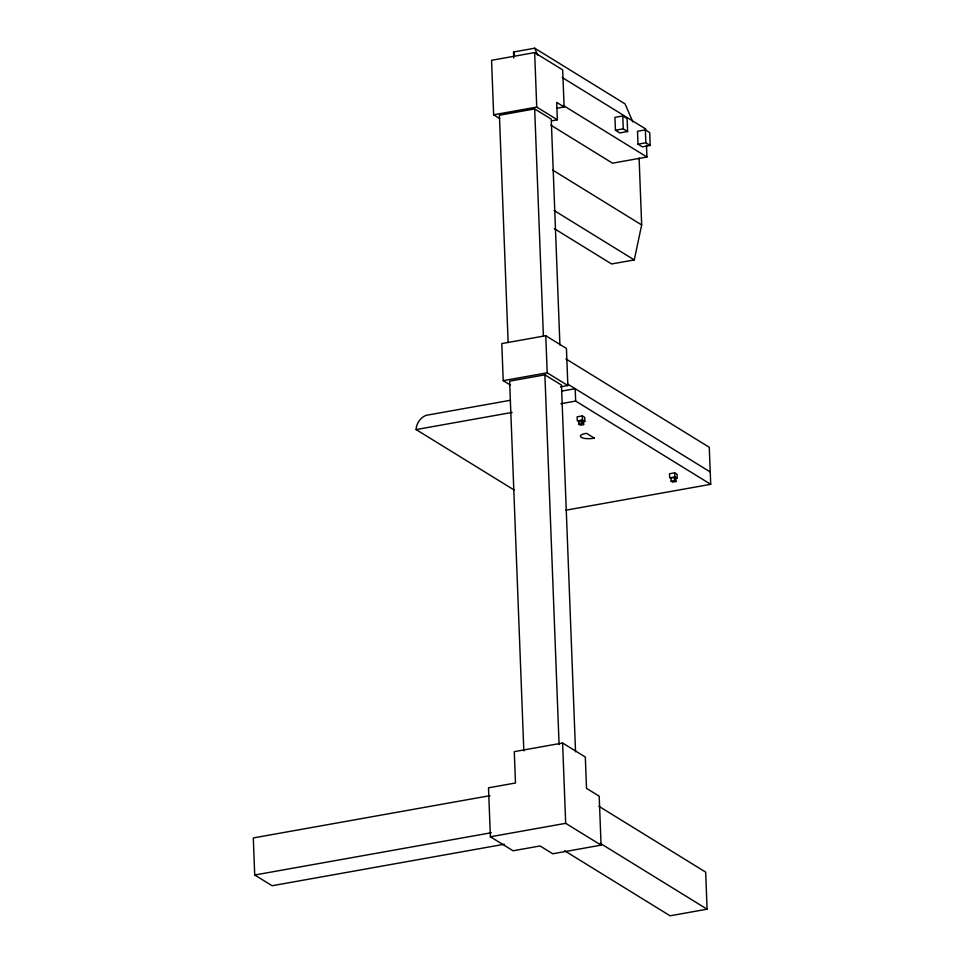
<?xml version="1.0" encoding="UTF-8"?>
<svg xmlns="http://www.w3.org/2000/svg" width="964" height="964" viewBox="0 0 964 964"><rect width="100%" height="100%" fill="white"/><g stroke="black" fill="none" stroke-linecap="round" stroke-linejoin="round"><path stroke-width="1.45" d="M554.372 228.673L611.61 263.967L634.264 259.918L641.675 224.937L639.096 158.048M513.764 57.973L513.535 51.984L534.719 48.2L625.046 103.883L632.806 121.838M556.927 108.257L564.109 106.968L562.675 69.878L534.646 52.598L491.556 60.298L493.652 114.788L499.714 118.524M493.652 114.788L536.743 107.088L557.361 119.801L556.698 102.401L564.109 106.968M559.915 344.979L551.239 119.138L534.671 108.92L499.4 115.222L508.136 342.557M551.613 120.825L557.361 119.801M622.768 115.969L614.936 117.367L615.43 130.248L619.768 132.924L627.612 131.526L627.118 118.644L622.768 115.969L623.262 128.851L627.612 131.526M615.43 130.248L623.262 128.851M645.35 129.887L637.517 131.297L638.011 144.166L642.349 146.841L650.194 145.444L649.7 132.574L645.35 129.887L645.844 142.768L650.194 145.444M638.011 144.166L645.844 142.768M646.483 145.251L646.928 157.024L612.538 163.169L550.878 125.163M560.53 386.853L567.856 385.54L566.434 348.45L545.769 335.713L501.798 343.57L503.22 380.659L510.522 385.154M503.22 380.659L547.191 372.803L567.856 385.54M575.544 751.787L561.458 385.058L544.889 374.839L509.619 381.142L523.826 750.872M510.462 400.265L426.064 415.339A14.508 12.568 -58.3 0 0 416.111 429.57L514.21 490.049M562.036 391.047L575.195 388.697L575.665 401.06L710.709 484.314L709.275 447.272L565.88 358.873M416.111 429.57L512.137 412.411M560.891 403.699L575.665 401.06M582.34 415.894L577.147 416.822L577.303 420.943L582.497 420.015L584.859 421.473L584.702 417.352L582.34 415.894L582.497 420.015M578.653 421.039L582.003 420.449L583.509 421.376L583.63 424.582L580.28 425.172L578.774 424.244L578.653 421.039L580.159 421.967M581.268 421.774L583.509 421.376M582.268 421.943L584.859 421.473M578.774 424.244L582.136 423.654L583.63 424.582M674.704 472.83L669.51 473.758L669.667 477.879L674.86 476.951L677.222 478.421L677.065 474.3L674.704 472.83L674.86 476.951M674.378 477.385L671.016 477.987L671.149 481.193L672.643 482.121L675.993 481.518L675.872 478.313L674.378 477.385L674.499 480.59L675.993 481.518M671.149 481.193L674.499 480.59M565.928 510.185L710.709 484.314M562.602 743.015L514.282 751.655L515.487 782.997L488.507 787.817L490.387 836.776L513.089 850.778L540.081 845.958L552.758 853.779L601.078 845.139L599.198 796.18L586.522 788.359L585.317 757.017L562.602 743.015L565.687 823.328L601.078 845.139M489.917 795.674L253.291 837.945L254.725 875.011L272.113 885.735L504.293 844.247M254.725 875.011L491.339 832.727M490.387 836.776L565.687 823.328M598.861 806.278L705.672 872.119L707.094 909.185L670.088 915.8L564.555 850.73M562.301 77.566L645.856 129.08M563.374 105.51L646.928 157.024M552.625 170.038L641.675 224.937M554.107 210.513L634.264 259.918M567.832 384.166L710.227 471.95M600.283 843.343L707.094 909.185M534.719 48.2L537.707 55.105M513.535 51.984L514.499 54.526M582.003 420.449L582.136 423.654M545.769 335.713L547.191 372.803M534.646 52.598L536.743 107.088M534.671 108.92L543.407 336.255M544.889 374.839L559.084 744.57M594.294 438.114L586.522 433.318A9.194 2.808 -2.2 0 0 581.268 437.355A9.194 2.808 -2.2 0 0 594.294 438.114"/></g></svg>
